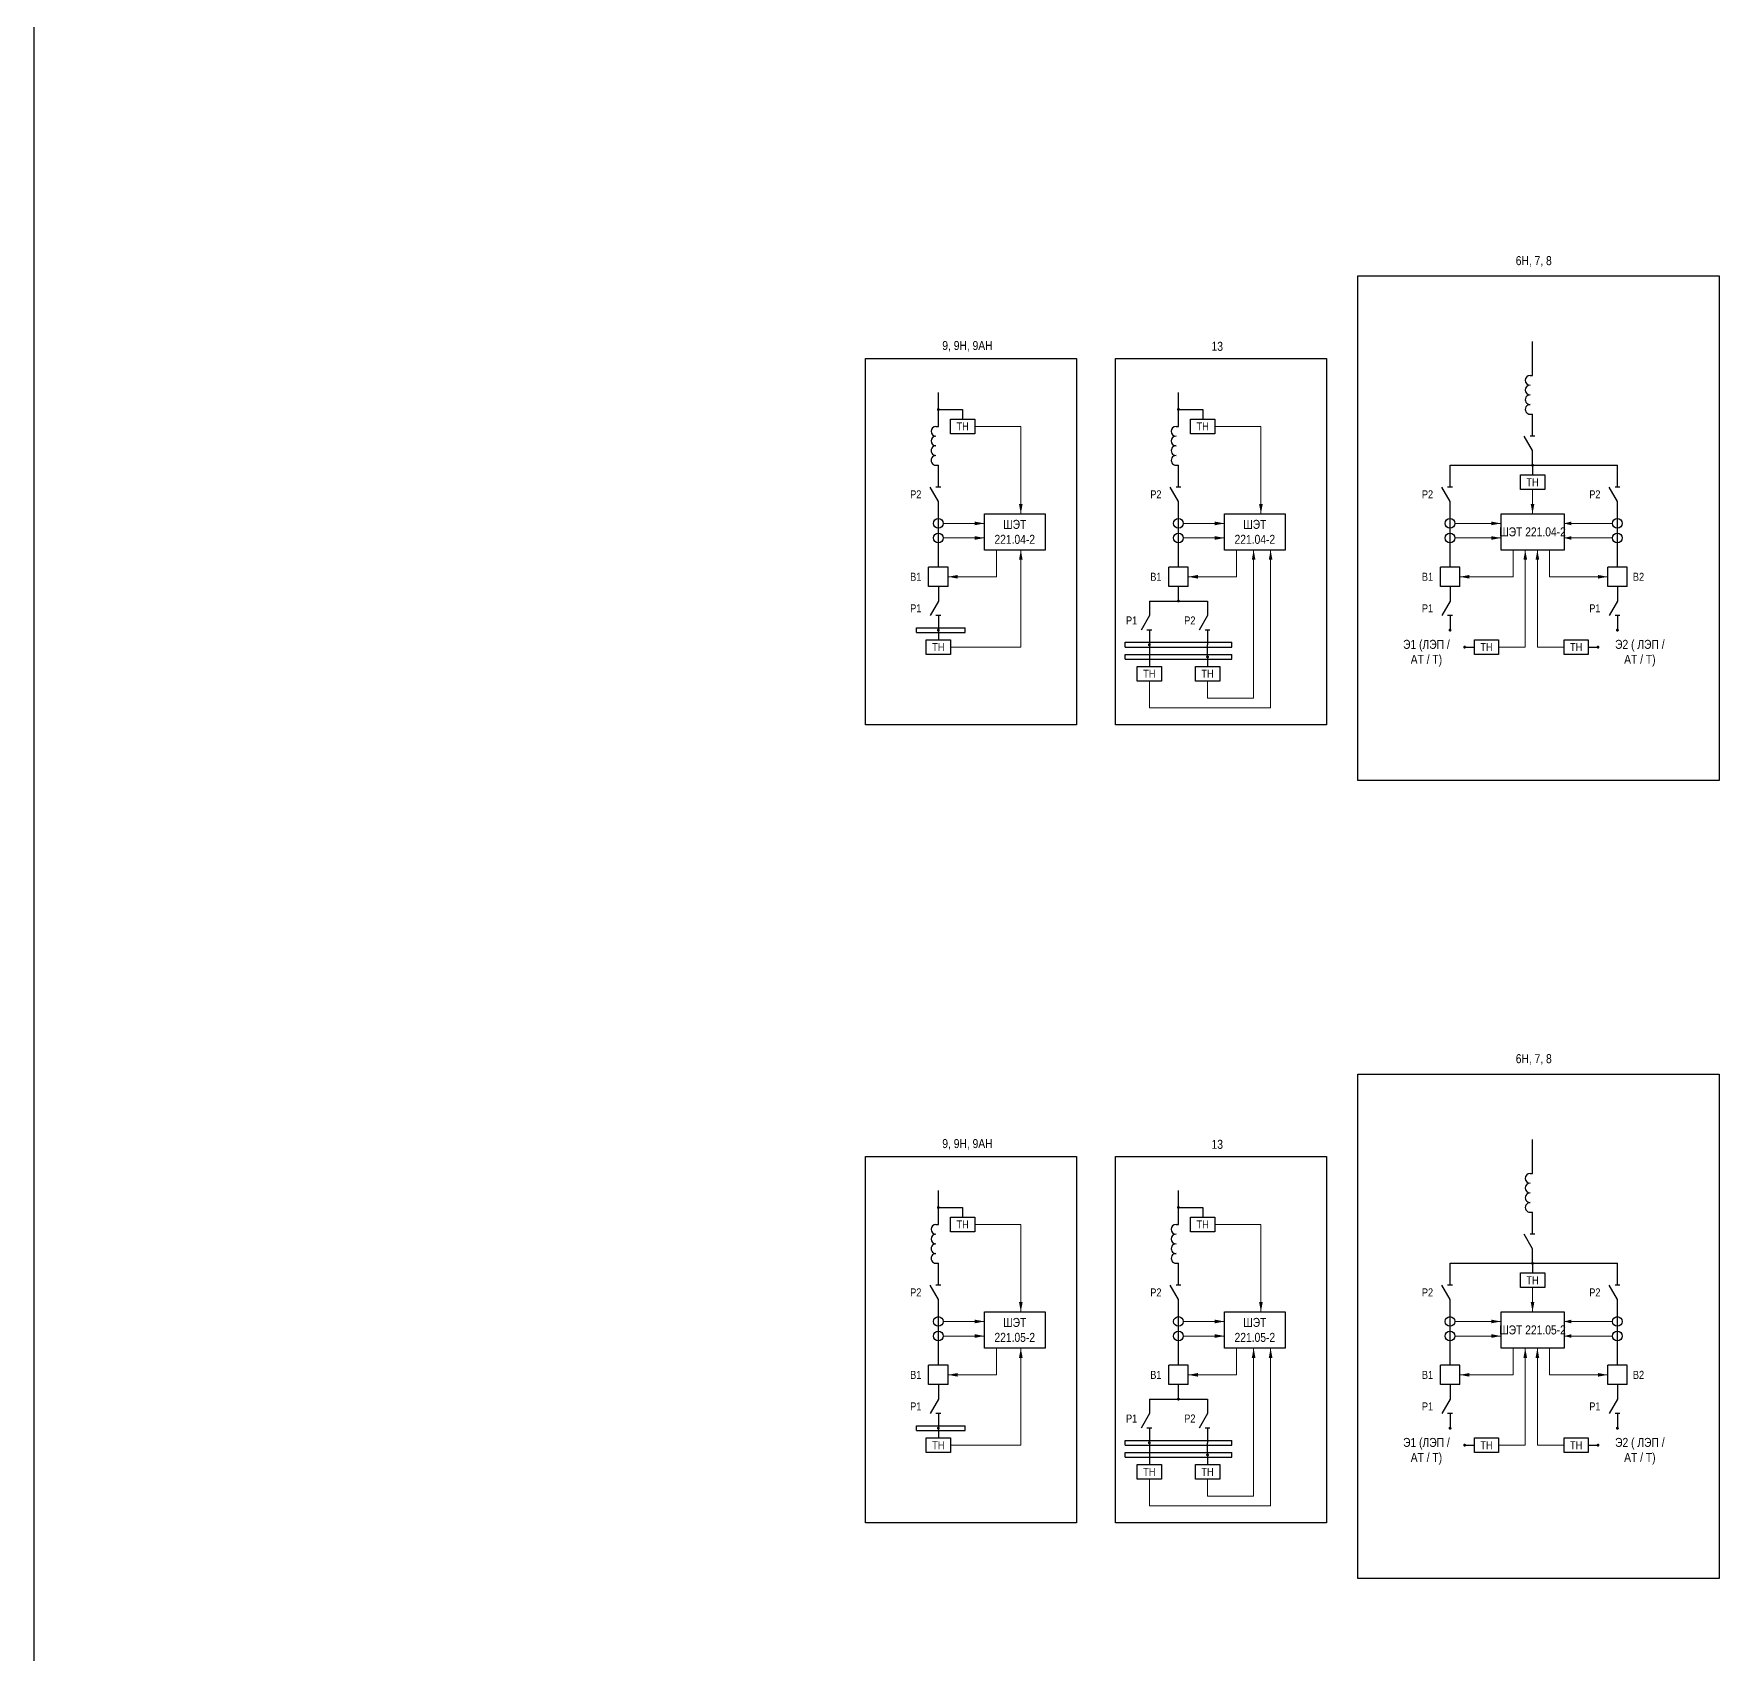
# Model space of a CAD drawing. Header units: millimetres. Extents: x -14593 to 14732, y -17400 to 5232.
# Drawn here: x 6125 to 6820, y -7200 to -6532 of the extents above; entities that cross this region are included whole.
import ezdxf
from ezdxf.enums import TextEntityAlignment as Align

# ---------------------------------------------------------------- set-up
doc = ezdxf.new("R2010")
doc.units = ezdxf.units.MM
doc.layers.add('Основная', color=7, linetype='Continuous', lineweight=30)
doc.layers.add('Тонкая', color=7, linetype='Continuous', lineweight=18)
doc.styles.add('Narrow', font='ARIALN.TTF')
doc.styles.add('Вывод', font='tahoma.ttf', dxfattribs={"height": 2.5})
doc.styles.add('Компонент', font='ARIALN.TTF', dxfattribs={"height": 3.5})

# ---------------------------------------------------------------- blocks, each defined once
blk = doc.blocks.new('*U80')
at = {"color": 0, "linetype": 'ByBlock'}
for p, q in [((0, 0), (-8, 0)), ((-8, -8), (-8, 0)), ((0, -8), (0, 0)), ((0, -8), (-8, -8))]:
    blk.add_line(p, q, dxfattribs=at)
at = {"layer": 'Основная', "style": 'Компонент'}
blk.add_attdef('ОУ', text='', height=3.5, dxfattribs=at).set_placement((-15, -3), align=Align.MIDDLE_CENTER)
blk = doc.blocks.new('*U18')
at = {"color": 0, "linetype": 'ByBlock'}
blk.add_line((0, 0), (6, 3.43), dxfattribs=at)
blk = doc.blocks.new('*U10')
at = {"color": 0}
blk.add_line((0, -1), (0, 1), dxfattribs=at)
blk = doc.blocks.new('*U79')
at = {"color": 0, "linetype": 'ByBlock'}
for p, q in [((0, 3), (0, 9)), ((0, -9), (0, -3))]:
    blk.add_line(p, q, dxfattribs=at)
at = {"color": 0, "linetype": 'ByBlock', "ltscale": 0.25, "rotation": 89.99999999999999}
for name, p in [('*U18', (0, -3)), ('*U10', (0, 3))]:
    blk.add_blockref(name, p, dxfattribs=at)
at = {"layer": 'Основная'}
for tag, height, style, p in [('В1', 2.5, 'Вывод', (2, 7)), ('ОУ', 3.5, 'Компонент', (-12, 0)), ('В2', 2.5, 'Вывод', (2, -7))]:
    blk.add_attdef(tag, text='', height=height, dxfattribs=dict(at, style=style)).set_placement(p, align=Align.MIDDLE_CENTER)
blk = doc.blocks.new('*U81')
at = {"color": 0, "linetype": 'ByBlock'}
for p, q in [((0, 9), (0, 3)), ((0, -3), (0, -9))]:
    blk.add_line(p, q, dxfattribs=at)
at = {"color": 0, "linetype": 'ByBlock', "ltscale": 0.25, "xscale": -1, "rotation": 90}
for name, p in [('*U18', (0, 3)), ('*U10', (0, -3))]:
    blk.add_blockref(name, p, dxfattribs=at)
at = {"layer": 'Основная'}
for tag, height, style, p in [('В2', 2.5, 'Вывод', (2, 7)), ('ОУ', 3.5, 'Компонент', (-12, 0)), ('В1', 2.5, 'Вывод', (2, -7))]:
    blk.add_attdef(tag, text='', height=height, dxfattribs=dict(at, style=style)).set_placement(p, align=Align.MIDDLE_CENTER)
blk = doc.blocks.new('*U83')
at = {"ltscale": 0.25}
for p, q in [((0, 8), (1, 8)), ((0, -8), (1, -8))]:
    blk.add_line(p, q, dxfattribs=at)
for centre, major_axis, start_param, end_param in [((0, 6), (0, -2), 3.141593, 6.283185), ((0, -2), (-2, 0), 4.712389, 7.853982), ((0, 2), (0, -2), 3.141593, 6.283185), ((0, -6), (-2, 0), 4.712389, 7.853982)]:
    blk.add_ellipse(centre, major_axis=major_axis, ratio=1, start_param=start_param, end_param=end_param, dxfattribs=at)
at = {"layer": 'Основная'}
for tag, height, style, p in [('В1', 2.5, 'Вывод', (5, 6)), ('ОУ', 3.5, 'Компонент', (-6, 0)), ('В2', 2.5, 'Вывод', (5, -6))]:
    blk.add_attdef(tag, text='', height=height, dxfattribs=dict(at, style=style)).set_placement(p, align=Align.MIDDLE_CENTER)
blk = doc.blocks.new('*U82')
at = {"color": 0, "linetype": 'ByBlock'}
for p, q in [((0, 0), (20, 0)), ((0, -2), (0, 0)), ((20, -2), (20, 0)), ((0, -2), (20, -2))]:
    blk.add_line(p, q, dxfattribs=at)
at = {"layer": 'Основная', "style": 'Компонент'}
blk.add_attdef('ОШ', text='', height=3.5, dxfattribs=at).set_placement((6, 4), align=Align.MIDDLE_CENTER)
blk = doc.blocks.new('*U86')
at = {"linetype": 'ByBlock'}
blk.add_circle((0, 0), 2, dxfattribs=at)
at = {"layer": 'Основная', "color": 0, "linetype": 'ByBlock', "lineweight": -2}
blk.add_line((0, -3), (0, 3), dxfattribs=at)
at = {"layer": 'Основная', "linetype": 'ByBlock', "style": 'Компонент'}
blk.add_attdef('ОУ', text='', height=3.5, dxfattribs=at).set_placement((-6, 0), align=Align.MIDDLE_CENTER)
blk = doc.blocks.new('*U163')
at = {"color": 0, "linetype": 'ByBlock'}
for p, q in [((0, 0), (44, 0)), ((0, -2), (0, 0)), ((44, -2), (44, 0)), ((0, -2), (44, -2))]:
    blk.add_line(p, q, dxfattribs=at)
at = {"layer": 'Основная', "style": 'Компонент'}
blk.add_attdef('ОШ', text='', height=3.5, dxfattribs=at).set_placement((6, 4), align=Align.MIDDLE_CENTER)

msp = doc.modelspace()

# ---------------------------------------------------------------- linework, layer by layer
at = {"layer": 'Основная'}
for points in [[(6125, 1546), (6125, -16118)], [(6743, -6673), (6743, -6659)], [(6498, -6694), (6498, -6680)], [(6597, -6694), (6597, -6680)], [(6498, -6687), (6508, -6687)], [(6508, -6687), (6508, -6691)], [(6597, -6687), (6607, -6687)], [(6607, -6687), (6607, -6691)], [(6743, -6692), (6743, -6689)], [(6498, -6713), (6498, -6710)], [(6597, -6713), (6597, -6710)], [(6709, -6713), (6709, -6710)], [(6709, -6710), (6778, -6710)], [(6743, -6710), (6743, -6714)], [(6778, -6713), (6778, -6710)], [(6498, -6752), (6498, -6743)], [(6597, -6752), (6597, -6743)], [(6709, -6752), (6709, -6743)], [(6778, -6752), (6778, -6743)], [(6597, -6766), (6597, -6760)], [(6585, -6766), (6609, -6766)], [(6498, -6778), (6498, -6782)], [(6585, -6784), (6585, -6793)], [(6609, -6789), (6609, -6784)], [(6609, -6789), (6609, -6793)], [(6715, -6785), (6719, -6785)], [(6766, -6785), (6770, -6785)], [(6743, -7002), (6743, -6988)], [(6498, -7023), (6498, -7009)], [(6597, -7023), (6597, -7009)], [(6498, -7016), (6508, -7016)], [(6508, -7016), (6508, -7020)], [(6597, -7016), (6607, -7016)], [(6607, -7016), (6607, -7020)], [(6743, -7021), (6743, -7018)], [(6498, -7042), (6498, -7039)], [(6597, -7042), (6597, -7039)], [(6709, -7042), (6709, -7039)], [(6709, -7039), (6778, -7039)], [(6743, -7039), (6743, -7043)], [(6778, -7042), (6778, -7039)], [(6498, -7081), (6498, -7072)], [(6597, -7081), (6597, -7072)], [(6709, -7081), (6709, -7072)], [(6778, -7081), (6778, -7072)], [(6597, -7095), (6597, -7089)], [(6585, -7095), (6609, -7095)], [(6498, -7107), (6498, -7111)], [(6585, -7113), (6585, -7122)], [(6609, -7118), (6609, -7113)], [(6715, -7114), (6719, -7114)], [(6766, -7114), (6770, -7114)], [(6609, -7118), (6609, -7122)]]:
    msp.add_lwpolyline(points, dxfattribs=at)
at = {"layer": 'Основная', "color": 1}
for points in [[(6671, -6632), (6820, -6632), (6820, -6840), (6671, -6840)], [(6671, -6961), (6820, -6961), (6820, -7169), (6671, -7169)]]:
    msp.add_lwpolyline(points, close=True, dxfattribs=at)
at = {"layer": 'Основная', "color": 3}
for points in [[(6468, -6666), (6555, -6666), (6555, -6817), (6468, -6817)], [(6571, -6666), (6658, -6666), (6658, -6817), (6571, -6817)], [(6468, -6995), (6555, -6995), (6555, -7146), (6468, -7146)], [(6571, -6995), (6658, -6995), (6658, -7146), (6571, -7146)]]:
    msp.add_lwpolyline(points, close=True, dxfattribs=at)
at = {"layer": 'Основная', "ltscale": 0.25, "const_width": 0.6}
for points in [[(6497.7, -6687, 1), (6498.3, -6687, 1)], [(6596.7, -6687, 1), (6597.3, -6687, 1)], [(6742.7, -6710, 1), (6743.3, -6710, 1)], [(6742.7, -6710, 1), (6743.3, -6710, 1)], [(6596.7, -6766, 1), (6597.3, -6766, 1)], [(6497.7, -6778, 1), (6498.3, -6778, 1)], [(6708.7, -6778, 1), (6709.3, -6778, 1)], [(6777.7, -6778, 1), (6778.3, -6778, 1)], [(6584.7, -6784, 1), (6585.3, -6784, 1)], [(6608.7, -6789, 1), (6609.3, -6789, 1)], [(6714.7, -6785, 1), (6715.3, -6785, 1)], [(6769.7, -6785, 1), (6770.3, -6785, 1)], [(6497.7, -7016, 1), (6498.3, -7016, 1)], [(6596.7, -7016, 1), (6597.3, -7016, 1)], [(6742.7, -7039, 1), (6743.3, -7039, 1)], [(6742.7, -7039, 1), (6743.3, -7039, 1)], [(6596.7, -7095, 1), (6597.3, -7095, 1)], [(6497.7, -7107, 1), (6498.3, -7107, 1)], [(6708.7, -7107, 1), (6709.3, -7107, 1)], [(6777.7, -7107, 1), (6778.3, -7107, 1)], [(6584.7, -7113, 1), (6585.3, -7113, 1)], [(6714.7, -7114, 1), (6715.3, -7114, 1)], [(6769.7, -7114, 1), (6770.3, -7114, 1)], [(6608.7, -7118, 1), (6609.3, -7118, 1)]]:
    msp.add_lwpolyline(points, format="xyb", close=True, dxfattribs=at)
at = {"layer": 'Основная'}
for points in [[(6503, -6691), (6513, -6691), (6513, -6697), (6503, -6697)], [(6602, -6691), (6612, -6691), (6612, -6697), (6602, -6697)], [(6738, -6714), (6748, -6714), (6748, -6720), (6738, -6720)], [(6517, -6730), (6542, -6730), (6542, -6745), (6517, -6745)], [(6616, -6730), (6641, -6730), (6641, -6745), (6616, -6745)], [(6730, -6730), (6756, -6730), (6756, -6745), (6730, -6745)], [(6493, -6782), (6503, -6782), (6503, -6788), (6493, -6788)], [(6719, -6782), (6729, -6782), (6729, -6788), (6719, -6788)], [(6756, -6782), (6766, -6782), (6766, -6788), (6756, -6788)], [(6580, -6793), (6590, -6793), (6590, -6799), (6580, -6799)], [(6604, -6793), (6614, -6793), (6614, -6799), (6604, -6799)], [(6503, -7020), (6513, -7020), (6513, -7026), (6503, -7026)], [(6602, -7020), (6612, -7020), (6612, -7026), (6602, -7026)], [(6738, -7043), (6748, -7043), (6748, -7049), (6738, -7049)], [(6517, -7059), (6542, -7059), (6542, -7074), (6517, -7074)], [(6616, -7059), (6641, -7059), (6641, -7074), (6616, -7074)], [(6730, -7059), (6756, -7059), (6756, -7074), (6730, -7074)], [(6493, -7111), (6503, -7111), (6503, -7117), (6493, -7117)], [(6719, -7111), (6729, -7111), (6729, -7117), (6719, -7117)], [(6756, -7111), (6766, -7111), (6766, -7117), (6756, -7117)], [(6580, -7122), (6590, -7122), (6590, -7128), (6580, -7128)], [(6604, -7122), (6614, -7122), (6614, -7128), (6604, -7128)]]:
    msp.add_lwpolyline(points, close=True, dxfattribs=at)
at = {"layer": 'Тонкая'}
for points in [[(6513, -6694), (6532, -6694)], [(6532, -6694), (6532, -6730)], [(6612, -6694), (6631, -6694)], [(6631, -6694), (6631, -6730)], [(6743, -6720), (6743, -6730)], [(6500, -6734), (6517, -6734)], [(6599, -6734), (6616, -6734)], [(6711, -6734), (6730, -6734)], [(6776, -6734), (6756, -6734)], [(6500, -6740), (6517, -6740)], [(6599, -6740), (6616, -6740)], [(6711, -6740), (6730, -6740)], [(6776, -6740), (6756, -6740)], [(6522, -6745), (6522, -6756), (6502, -6756)], [(6532, -6785), (6532, -6745)], [(6621, -6745), (6621, -6756), (6601, -6756)], [(6628, -6806), (6628, -6745)], [(6635, -6810), (6635, -6745)], [(6735, -6745), (6735, -6756), (6713, -6756)], [(6740, -6745), (6740, -6785)], [(6745, -6785), (6745, -6745)], [(6750, -6745), (6750, -6756), (6774, -6756)], [(6503, -6785), (6532, -6785)], [(6740, -6785), (6729, -6785)], [(6745, -6785), (6756, -6785)], [(6585, -6799), (6585, -6810)], [(6609, -6799), (6609, -6806)], [(6635, -6810), (6585, -6810)], [(6609, -6806), (6628, -6806)], [(6513, -7023), (6532, -7023)], [(6532, -7023), (6532, -7059)], [(6612, -7023), (6631, -7023)], [(6631, -7023), (6631, -7059)], [(6743, -7049), (6743, -7059)], [(6500, -7063), (6517, -7063)], [(6599, -7063), (6616, -7063)], [(6711, -7063), (6730, -7063)], [(6776, -7063), (6756, -7063)], [(6500, -7069), (6517, -7069)], [(6522, -7074), (6522, -7085), (6502, -7085)], [(6532, -7114), (6532, -7074)], [(6599, -7069), (6616, -7069)], [(6621, -7074), (6621, -7085), (6601, -7085)], [(6628, -7135), (6628, -7074)], [(6635, -7139), (6635, -7074)], [(6711, -7069), (6730, -7069)], [(6735, -7074), (6735, -7085), (6713, -7085)], [(6740, -7074), (6740, -7114)], [(6745, -7114), (6745, -7074)], [(6750, -7074), (6750, -7085), (6774, -7085)], [(6776, -7069), (6756, -7069)], [(6503, -7114), (6532, -7114)], [(6740, -7114), (6729, -7114)], [(6745, -7114), (6756, -7114)], [(6585, -7128), (6585, -7139)], [(6609, -7128), (6609, -7135)], [(6609, -7135), (6628, -7135)], [(6635, -7139), (6585, -7139)]]:
    msp.add_lwpolyline(points, dxfattribs=at)
at = {"layer": 'Тонкая', "ltscale": 0.3}
for points in [[(6532, -6730, 0, 1.5, 0), (6532, -6726, 0, 0, 0)], [(6631, -6730, 0, 1.5, 0), (6631, -6726, 0, 0, 0)], [(6743, -6730, 0, 1.5, 0), (6743, -6726, 0, 0, 0)], [(6517, -6734, 0, 1.5, 0), (6513, -6734, 0, 0, 0)], [(6616, -6734, 0, 1.5, 0), (6612, -6734, 0, 0, 0)], [(6730, -6734, 0, 1.5, 0), (6726, -6734, 0, 0, 0)], [(6756, -6734, 0, 1.5, 0), (6759, -6734, 0, 0, 0)], [(6517, -6740, 0, 1.5, 0), (6513, -6740, 0, 0, 0)], [(6616, -6740, 0, 1.5, 0), (6612, -6740, 0, 0, 0)], [(6730, -6740, 0, 1.5, 0), (6726, -6740, 0, 0, 0)], [(6756, -6740, 0, 1.5, 0), (6759, -6740, 0, 0, 0)], [(6532, -6745, 0, 1.5, 0), (6532, -6749, 0, 0, 0)], [(6628, -6745, 0, 1.5, 0), (6628, -6749, 0, 0, 0)], [(6635, -6745, 0, 1.5, 0), (6635, -6749, 0, 0, 0)], [(6740, -6745, 0, 1.5, 0), (6740, -6749, 0, 0, 0)], [(6745, -6745, 0, 1.5, 0), (6745, -6749, 0, 0, 0)], [(6502, -6756, 0, 1.5, 0), (6506, -6756, 0, 0, 0)], [(6601, -6756, 0, 1.5, 0), (6605, -6756, 0, 0, 0)], [(6713, -6756, 0, 1.5, 0), (6717, -6756, 0, 0, 0)], [(6774, -6756, 0, 1.5, 0), (6770, -6756, 0, 0, 0)], [(6532, -7059, 0, 1.5, 0), (6532, -7055, 0, 0, 0)], [(6631, -7059, 0, 1.5, 0), (6631, -7055, 0, 0, 0)], [(6743, -7059, 0, 1.5, 0), (6743, -7055, 0, 0, 0)], [(6517, -7063, 0, 1.5, 0), (6513, -7063, 0, 0, 0)], [(6616, -7063, 0, 1.5, 0), (6612, -7063, 0, 0, 0)], [(6730, -7063, 0, 1.5, 0), (6726, -7063, 0, 0, 0)], [(6756, -7063, 0, 1.5, 0), (6759, -7063, 0, 0, 0)], [(6517, -7069, 0, 1.5, 0), (6513, -7069, 0, 0, 0)], [(6532, -7074, 0, 1.5, 0), (6532, -7078, 0, 0, 0)], [(6616, -7069, 0, 1.5, 0), (6612, -7069, 0, 0, 0)], [(6628, -7074, 0, 1.5, 0), (6628, -7078, 0, 0, 0)], [(6635, -7074, 0, 1.5, 0), (6635, -7078, 0, 0, 0)], [(6730, -7069, 0, 1.5, 0), (6726, -7069, 0, 0, 0)], [(6740, -7074, 0, 1.5, 0), (6740, -7078, 0, 0, 0)], [(6745, -7074, 0, 1.5, 0), (6745, -7078, 0, 0, 0)], [(6756, -7069, 0, 1.5, 0), (6759, -7069, 0, 0, 0)], [(6502, -7085, 0, 1.5, 0), (6506, -7085, 0, 0, 0)], [(6601, -7085, 0, 1.5, 0), (6605, -7085, 0, 0, 0)], [(6713, -7085, 0, 1.5, 0), (6717, -7085, 0, 0, 0)], [(6774, -7085, 0, 1.5, 0), (6770, -7085, 0, 0, 0)]]:
    msp.add_lwpolyline(points, format="xyseb", dxfattribs=at)

# ---------------------------------------------------------------- block references
at = {"layer": 'Основная', "ltscale": 0.35}
for p in [(6742, -6681), (6497, -6702), (6596, -6702), (6742, -7010), (6497, -7031), (6596, -7031)]:
    msp.add_blockref('*U83', p, dxfattribs=at)
at = {"layer": 'Основная', "ltscale": 0.25}
for name, p in [('*U79', (6743, -6701)), ('*U79', (6498, -6722)), ('*U79', (6597, -6722)), ('*U79', (6709, -6722)), ('*U79', (6778, -6722)), ('*U86', (6498, -6734)), ('*U86', (6597, -6734)), ('*U86', (6709, -6734)), ('*U86', (6778, -6734)), ('*U86', (6498, -6740)), ('*U86', (6597, -6740)), ('*U86', (6709, -6740)), ('*U86', (6778, -6740)), ('*U80', (6502, -6752)), ('*U80', (6601, -6752)), ('*U80', (6713, -6752)), ('*U80', (6782, -6752)), ('*U81', (6498, -6769)), ('*U81', (6709, -6769)), ('*U81', (6778, -6769)), ('*U81', (6585, -6775)), ('*U81', (6609, -6775)), ('*U82', (6489, -6777)), ('*U163', (6575, -6783)), ('*U163', (6575, -6788)), ('*U79', (6743, -7030)), ('*U79', (6498, -7051)), ('*U79', (6597, -7051)), ('*U79', (6709, -7051)), ('*U79', (6778, -7051)), ('*U86', (6498, -7063)), ('*U86', (6597, -7063)), ('*U86', (6709, -7063)), ('*U86', (6778, -7063)), ('*U86', (6498, -7069)), ('*U86', (6597, -7069)), ('*U86', (6709, -7069)), ('*U86', (6778, -7069)), ('*U80', (6502, -7081)), ('*U80', (6601, -7081)), ('*U80', (6713, -7081)), ('*U80', (6782, -7081)), ('*U81', (6498, -7098)), ('*U81', (6709, -7098)), ('*U81', (6778, -7098)), ('*U81', (6585, -7104)), ('*U81', (6609, -7104)), ('*U82', (6489, -7106)), ('*U163', (6575, -7112)), ('*U163', (6575, -7117))]:
    msp.add_blockref(name, p, dxfattribs=at)

# ---------------------------------------------------------------- texts
at = {"layer": 'Основная', "style": 'Narrow'}
for s, p in [('Р2', (6491, -6722)), ('Р2', (6590, -6722)), ('Р2', (6702, -6722)), ('Р2', (6771, -6722)), ('В1', (6491, -6756)), ('В1', (6590, -6756)), ('В1', (6702, -6756)), ('В2', (6789, -6756)), ('Р1', (6491, -6769)), ('Р1', (6702, -6769)), ('Р1', (6771, -6769)), ('Р1', (6580, -6774)), ('Р2', (6604, -6774)), ('Р2', (6491, -7051)), ('Р2', (6590, -7051)), ('Р2', (6702, -7051)), ('Р2', (6771, -7051)), ('В1', (6491, -7085)), ('В1', (6590, -7085)), ('В1', (6702, -7085)), ('В2', (6789, -7085)), ('Р1', (6491, -7098)), ('Р1', (6580, -7103)), ('Р2', (6604, -7103)), ('Р1', (6702, -7098)), ('Р1', (6771, -7098))]:
    msp.add_text(s, height=3.3, dxfattribs=at).set_placement(p, align=Align.MIDDLE_RIGHT)
at = {"layer": 'Основная', "color": 3, "char_height": 3.7, "attachment_point": 5, "style": 'Narrow'}
for s, insert, width in [('6Н, 7, 8', (6743.5, -6626), 99), ('9, 9Н, 9АН', (6510, -6661), 25), ('13', (6613, -6661), 25), ('6Н, 7, 8', (6743.5, -6955), 99), ('9, 9Н, 9АН', (6510, -6990), 25), ('13', (6613, -6990), 25)]:
    msp.add_mtext(s, dxfattribs=dict(at, insert=insert, width=width))
at = {"layer": 'Основная', "attachment_point": 5, "style": 'Narrow'}
for s, insert, char_height, width in [('ТН', (6508, -6694), 3.3, 10), ('ТН', (6607, -6694), 3.3, 10), ('ТН', (6743, -6717), 3.3, 10), ('ШЭТ 221.04-2', (6529.5, -6737.5), 3.7, 25), ('ШЭТ 221.04-2', (6628.5, -6737.5), 3.7, 25), ('ШЭТ 221.04-2', (6743, -6737.5), 3.7, 26), ('Э1 (ЛЭП / АТ / Т)', (6699.25, -6787.5), 3.7, 25.5), ('Э2 ( ЛЭП / АТ / Т)', (6787.25, -6787.5), 3.7, 26.5), ('ТН', (6498, -6785), 3.3, 10), ('ТН', (6724, -6785), 3.3, 10), ('ТН', (6761, -6785), 3.3, 10), ('ТН', (6585, -6796), 3.3, 10), ('ТН', (6609, -6796), 3.3, 10), ('ТН', (6508, -7023), 3.3, 10), ('ТН', (6607, -7023), 3.3, 10), ('ТН', (6743, -7046), 3.3, 10), ('ШЭТ 221.05-2', (6529.5, -7066.5), 3.7, 25), ('ШЭТ 221.05-2', (6628.5, -7066.5), 3.7, 25), ('ШЭТ 221.05-2', (6743, -7066.5), 3.7, 26), ('ТН', (6498, -7114), 3.3, 10), ('Э1 (ЛЭП / АТ / Т)', (6699.25, -7116.5), 3.7, 25.5), ('ТН', (6724, -7114), 3.3, 10), ('ТН', (6761, -7114), 3.3, 10), ('Э2 ( ЛЭП / АТ / Т)', (6787.25, -7116.5), 3.7, 26.5), ('ТН', (6585, -7125), 3.3, 10), ('ТН', (6609, -7125), 3.3, 10)]:
    msp.add_mtext(s, dxfattribs=dict(at, insert=insert, char_height=char_height, width=width))

doc.saveas('drawing.dxf')
